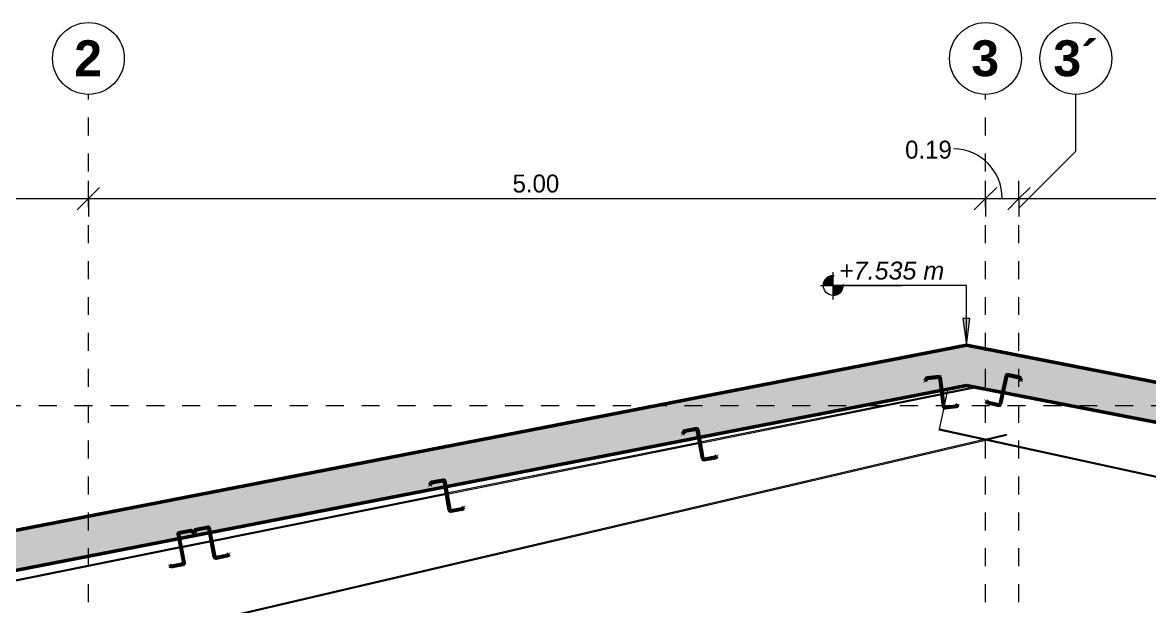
# Model space of a CAD drawing. Header units: metres. Extents: x 62 to 165, y -3 to 9.
# Drawn here: x 111.79 to 118.07, y 6.08 to 9.33 of the extents above; entities that cross this region are included whole.
import ezdxf

# ---------------------------------------------------------------- set-up
doc = ezdxf.new("R2010")
doc.units = ezdxf.units.M
doc.linetypes.add('Centro', pattern=[0.03175, 0.00635, -0.004763, 0.015875, -0.004763])
doc.linetypes.add('Grid Line', pattern=[0.022225, 0.0127, -0.003175, 0.003175, -0.003175])
for name, color, linetype, lineweight in [('A-ANNO-DIMS', 7, 'Continuous', 9), ('A-ANNO-DIMS-50', 7, 'Continuous', 9), ('A-FLOR-LEVL', 7, 'Continuous', 9), ('A-ROOF', 7, 'Continuous', 18), ('A-ROOF-PATT', 7, 'Continuous', 50), ('G-ANNO-DIMS', 7, 'Continuous', 9), ('S-BEAM', 7, 'Continuous', 18), ('S-GRID', 7, 'Continuous', 9), ('S-GRID-IDEN', 7, 'Continuous', 9)]:
    doc.layers.add(name, color=color, linetype=linetype, lineweight=lineweight)
doc.styles.add('Arial_B_1', font='arialbd.ttf', dxfattribs={"height": 0.2})
doc.styles.add('Arial_I', font='ariali.ttf', dxfattribs={"height": 0.1})
doc.styles.add('Century Gothic_1', font='GOTHIC.TTF', dxfattribs={"height": 0.1})
doc.dimstyles.new('Century_Gotic__2_0__mm__2_decimales__OPACO', dxfattribs={"dimscale": 0.3048, "dimtxt": 0.104417, "dimasz": 0.410105, "dimexe": 0.328084, "dimexo": 0.0625, "dimgap": 0.019685, "dimtad": 1, "dimrnd": 0.01, "dimzin": 0, "dimdsep": 46, "dimtxsty": 'Century Gothic_1', "dimblk1": 'OBLIQUE', "dimblk2": 'OBLIQUE', "dimsah": 1, "dimcen": 0.09, "dimazin": 2, "dimtfac": 1, "dimtdec": 4, "dimtix": 1, "dimtmove": 0, "dimatfit": 3, "dimfxl": 0.328084, "dimfxlon": 1, "dimtvp": 1, "dimtolj": 1, "dimtzin": 0, "dimarcsym": 2})
doc.dimstyles.new('Century_Gotic__2_0__mm__2_decimales__OPACO_1', dxfattribs={"dimscale": 0.3048, "dimtxt": 0.104417, "dimasz": 0.410105, "dimexe": 0.328084, "dimexo": 0.0625, "dimgap": 0.019685, "dimtad": 1, "dimrnd": 0.01, "dimzin": 0, "dimdsep": 46, "dimtxsty": 'Century Gothic_1', "dimblk1": 'OBLIQUE', "dimblk2": 'OBLIQUE', "dimsah": 1, "dimcen": 0.09, "dimazin": 2, "dimtfac": 1, "dimtdec": 4, "dimtix": 1, "dimtmove": 1, "dimatfit": 3, "dimfxl": 0.328084, "dimfxlon": 1, "dimtvp": 1, "dimtolj": 1, "dimtzin": 0, "dimarcsym": 2})

# ---------------------------------------------------------------- blocks, each defined once
blk = doc.blocks.new('Costanera Perfil Z - Costanera Perfil Z-1341930-Corte 02')
at = {"layer": 'S-BEAM', "lineweight": 50}
for p, q in [((-85.4351, 7.3681), (-85.4709, 7.2071)), ((-85.468, 7.2064), (-85.4322, 7.3674)), ((-85.4298, 7.3689), (-85.3636, 7.3542)), ((-85.3629, 7.3571), (-85.4291, 7.3719)), ((-85.3623, 7.3532), (-85.3533, 7.3377)), ((-85.3508, 7.3393), (-85.3597, 7.3547)), ((-85.3533, 7.3377), (-85.3508, 7.3393)), ((-85.5476, 7.2257), (-85.5498, 7.2236)), ((-85.5498, 7.2236), (-85.5422, 7.216)), ((-85.5401, 7.2181), (-85.5476, 7.2257)), ((-85.5383, 7.2139), (-85.4775, 7.2003)), ((-85.4769, 7.2033), (-85.5376, 7.2168))]:
    blk.add_line(p, q, dxfattribs=at)
for centre, radius, start, end in [((-85.4302, 7.367), 0.005, 77.45, 167.45), ((-85.4302, 7.367), 0.002, 77.45, 167.45), ((-85.364, 7.3522), 0.002, 30.00019, 77.45), ((-85.364, 7.3522), 0.005, 30.00019, 77.45), ((-85.5366, 7.2217), 0.008, 225.00019, 257.45), ((-85.5366, 7.2217), 0.005, 225.00019, 257.45), ((-85.4758, 7.2081), 0.008, 257.45, 347.45), ((-85.4758, 7.2081), 0.005, 257.45, 347.45)]:
    blk.add_arc(centre, radius, start, end, dxfattribs=at)
blk = doc.blocks.new('Costanera Perfil Z - Costanera Perfil Z-1341904-Corte 02')
at = {"layer": 'S-BEAM', "lineweight": 50}
for p, q in [((-85.8799, 7.351), (-85.8902, 7.3365)), ((-85.8878, 7.3347), (-85.8774, 7.3493)), ((-85.8091, 7.3613), (-85.8764, 7.3531)), ((-85.876, 7.3501), (-85.8087, 7.3583)), ((-85.8065, 7.3566), (-85.7864, 7.1929)), ((-85.7834, 7.1933), (-85.8035, 7.357)), ((-85.8902, 7.3365), (-85.8878, 7.3347)), ((-85.7161, 7.1965), (-85.7779, 7.1889)), ((-85.7775, 7.1859), (-85.7157, 7.1935)), ((-85.7053, 7.2044), (-85.7135, 7.1976)), ((-85.7116, 7.1953), (-85.7034, 7.2021)), ((-85.7034, 7.2021), (-85.7053, 7.2044))]:
    blk.add_line(p, q, dxfattribs=at)
for centre, radius, start, end in [((-85.8758, 7.3481), 0.005, 97, 144.44981), ((-85.8758, 7.3481), 0.002, 97, 144.44981), ((-85.8085, 7.3564), 0.005, 7, 97), ((-85.8085, 7.3564), 0.002, 7, 97), ((-85.7785, 7.1939), 0.008, 187, 277), ((-85.7785, 7.1939), 0.005, 187, 277), ((-85.7167, 7.2015), 0.005, 277, 309.44981), ((-85.7167, 7.2015), 0.008, 277, 309.44981)]:
    blk.add_arc(centre, radius, start, end, dxfattribs=at)
blk = doc.blocks.new('Costanera Perfil Z - Costanera Perfil Z-1341881-Corte 02')
at = {"layer": 'S-BEAM', "lineweight": 50}
for p, q in [((-87.231, 7.0569), (-87.2405, 7.0419)), ((-87.2405, 7.0419), (-87.2381, 7.0402)), ((-87.2381, 7.0402), (-87.2284, 7.0553)), ((-87.1608, 7.071), (-87.2276, 7.0592)), ((-87.2271, 7.0562), (-87.1603, 7.068)), ((-87.158, 7.0664), (-87.1294, 6.9039)), ((-87.1264, 6.9045), (-87.1551, 7.0669)), ((-87.0593, 6.9112), (-87.1206, 6.9004)), ((-87.049, 6.9196), (-87.0568, 6.9124)), ((-87.0548, 6.9102), (-87.0469, 6.9174)), ((-87.0469, 6.9174), (-87.049, 6.9196)), ((-87.1201, 6.8975), (-87.0588, 6.9083))]:
    blk.add_line(p, q, dxfattribs=at)
for centre, radius, start, end in [((-87.2267, 7.0543), 0.005, 100, 147.44981), ((-87.2267, 7.0543), 0.002, 100, 147.44981), ((-87.16, 7.066), 0.005, 10, 100), ((-87.16, 7.066), 0.002, 10, 100), ((-87.0602, 6.9161), 0.005, 280, 312.44981), ((-87.0602, 6.9161), 0.008, 280, 312.44981), ((-87.1215, 6.9053), 0.008, 190, 280), ((-87.1215, 6.9053), 0.005, 190, 280)]:
    blk.add_arc(centre, radius, start, end, dxfattribs=at)
blk = doc.blocks.new('Costanera Perfil Z - Costanera Perfil Z-1341851-Corte 02')
at = {"layer": 'S-BEAM', "lineweight": 50}
for p, q in [((-88.572, 6.7842), (-88.6388, 6.7724)), ((-88.6421, 6.7701), (-88.6517, 6.7551)), ((-88.6517, 6.7551), (-88.6492, 6.7534)), ((-88.6492, 6.7534), (-88.6396, 6.7685)), ((-88.6382, 6.7694), (-88.5715, 6.7812)), ((-88.5692, 6.7796), (-88.5405, 6.6171)), ((-88.5376, 6.6177), (-88.5662, 6.7801)), ((-88.4705, 6.6244), (-88.5318, 6.6136)), ((-88.5312, 6.6107), (-88.47, 6.6215)), ((-88.4601, 6.6329), (-88.468, 6.6257)), ((-88.466, 6.6234), (-88.4581, 6.6306)), ((-88.4581, 6.6306), (-88.4601, 6.6329))]:
    blk.add_line(p, q, dxfattribs=at)
for centre, radius, start, end in [((-88.5711, 6.7792), 0.005, 10, 100), ((-88.6379, 6.7675), 0.005, 100, 147.44981), ((-88.6379, 6.7675), 0.002, 100, 147.44981), ((-88.5711, 6.7792), 0.002, 10, 100), ((-88.5326, 6.6185), 0.008, 190, 280), ((-88.5326, 6.6185), 0.005, 190, 280), ((-88.4714, 6.6293), 0.005, 280, 312.44981), ((-88.4714, 6.6293), 0.008, 280, 312.44981)]:
    blk.add_arc(centre, radius, start, end, dxfattribs=at)
blk = doc.blocks.new('Costanera Perfil Z - Costanera Perfil Z-1341819-Corte 02')
at = {"layer": 'S-BEAM', "lineweight": 50}
for p, q in [((-89.9543, 6.5074), (-89.9636, 6.4922)), ((-89.9636, 6.4922), (-89.9611, 6.4906)), ((-89.9611, 6.4906), (-89.9518, 6.5058)), ((-89.8845, 6.5226), (-89.951, 6.5097)), ((-89.9504, 6.5067), (-89.8839, 6.5197)), ((-89.8815, 6.5181), (-89.8501, 6.3562)), ((-89.8471, 6.3568), (-89.8786, 6.5187)), ((-89.7802, 6.3647), (-89.8413, 6.3528)), ((-89.8407, 6.3499), (-89.7796, 6.3617)), ((-89.7699, 6.3733), (-89.7777, 6.366)), ((-89.7756, 6.3638), (-89.7679, 6.3711)), ((-89.7679, 6.3711), (-89.7699, 6.3733))]:
    blk.add_line(p, q, dxfattribs=at)
for centre, radius, start, end in [((-89.9501, 6.5048), 0.005, 101, 148.44981), ((-89.9501, 6.5048), 0.002, 101, 148.44981), ((-89.8835, 6.5177), 0.005, 11, 101), ((-89.8835, 6.5177), 0.002, 11, 101), ((-89.8422, 6.3577), 0.008, 191, 281), ((-89.8422, 6.3577), 0.005, 191, 281), ((-89.7811, 6.3696), 0.005, 281, 313.44981), ((-89.7811, 6.3696), 0.008, 281, 313.44981)]:
    blk.add_arc(centre, radius, start, end, dxfattribs=at)
blk = doc.blocks.new('Costanera Perfil Z - Costanera Perfil Z-1341779-Corte 02')
at = {"layer": 'S-BEAM', "lineweight": 50}
for p, q in [((-90.052, 6.4849), (-90.0205, 6.323)), ((-90.0176, 6.3236), (-90.049, 6.4855)), ((-89.9815, 6.5037), (-90.048, 6.4908)), ((-90.0475, 6.4878), (-89.9809, 6.5007)), ((-89.9793, 6.5004), (-89.9649, 6.4897)), ((-89.9632, 6.4922), (-89.9776, 6.5028)), ((-89.9649, 6.4897), (-89.9632, 6.4922)), ((-90.0983, 6.3094), (-90.0994, 6.3066)), ((-90.0994, 6.3066), (-90.0894, 6.3027)), ((-90.0883, 6.3055), (-90.0983, 6.3094)), ((-90.0245, 6.3171), (-90.0856, 6.3052)), ((-90.085, 6.3023), (-90.0239, 6.3142))]:
    blk.add_line(p, q, dxfattribs=at)
for centre, radius, start, end in [((-90.0471, 6.4858), 0.005, 101, 191), ((-90.0471, 6.4858), 0.002, 101, 191), ((-89.9805, 6.4988), 0.005, 53.55019, 101), ((-89.9805, 6.4988), 0.002, 53.55019, 101), ((-90.0865, 6.3102), 0.008, 248.55019, 281), ((-90.0865, 6.3102), 0.005, 248.55019, 281), ((-90.0254, 6.322), 0.005, 281, 11), ((-90.0254, 6.322), 0.008, 281, 11)]:
    blk.add_arc(centre, radius, start, end, dxfattribs=at)
blk = doc.blocks.new('Grid - RLA-Grid Head - Circle 2-1378464-Corte 02')
at = {"layer": 'S-GRID-IDEN', "color": 253, "true_color": 0xaaaaaa}
blk.add_circle((-95.4519, 9.1334), 0.2, dxfattribs=at)
blk = doc.blocks.new('DIMBLOCK42-Corte 02')
at = {"layer": 'A-ANNO-DIMS-50', "color": 251, "true_color": 0x5a5a5a}
for p, q in [((107.2545, 8.3524), (107.2545, 8.4524)), ((112.1545, 8.3524), (112.1545, 8.4524)), ((107.2545, 8.3524), (112.1545, 8.3524)), ((107.2545, 8.3524), (107.2545, 8.2524)), ((112.1545, 8.3524), (112.1545, 8.2524))]:
    blk.add_line(p, q, dxfattribs=at)
at = {"layer": 'A-ANNO-DIMS-50', "color": 251, "lineweight": 15, "true_color": 0x5a5a5a}
for p, q in [((107.2545, 8.3524), (107.317, 8.4149)), ((112.1545, 8.3524), (112.217, 8.4149)), ((107.2545, 8.3524), (107.192, 8.2899)), ((112.1545, 8.3524), (112.092, 8.2899))]:
    blk.add_line(p, q, dxfattribs=at)
at = {"layer": 'A-ANNO-DIMS-50', "color": 0, "insert": (109.5686, 8.4865), "char_height": 0.1, "width": 0.326178, "attachment_point": 1, "line_spacing_factor": 0.984502, "style": 'Century Gothic_1'}
blk.add_mtext('4.90', dxfattribs=at)
blk = doc.blocks.new('_Oblique')
at = {"color": 0, "linetype": 'ByBlock', "lineweight": -2}
blk.add_line((-0.5, -0.5), (0.5, 0.5), dxfattribs=at)
blk = doc.blocks.new('DIMBLOCK43-Corte 02')
at = {"layer": 'A-ANNO-DIMS-50', "color": 251, "true_color": 0x5a5a5a}
for p, q in [((112.1545, 8.3524), (112.1545, 8.4524)), ((117.1545, 8.3524), (117.1545, 8.4524)), ((112.1545, 8.3524), (117.1545, 8.3524)), ((112.1545, 8.3524), (112.1545, 8.2524)), ((117.1545, 8.3524), (117.1545, 8.2524))]:
    blk.add_line(p, q, dxfattribs=at)
at = {"layer": 'A-ANNO-DIMS-50', "color": 251, "lineweight": 15, "true_color": 0x5a5a5a}
for p, q in [((112.1545, 8.3524), (112.217, 8.4149)), ((117.1545, 8.3524), (117.217, 8.4149)), ((112.1545, 8.3524), (112.092, 8.2899)), ((117.1545, 8.3524), (117.092, 8.2899))]:
    blk.add_line(p, q, dxfattribs=at)
at = {"layer": 'A-ANNO-DIMS-50', "color": 0, "insert": (114.5186, 8.4865), "char_height": 0.1, "width": 0.326178, "attachment_point": 1, "line_spacing_factor": 0.984502, "style": 'Century Gothic_1'}
blk.add_mtext('5.00', dxfattribs=at)
blk = doc.blocks.new('DIMBLOCK44-Corte 02')
at = {"layer": 'A-ANNO-DIMS-50', "color": 251, "true_color": 0x5a5a5a}
for p, q in [((117.1545, 8.3524), (117.1545, 8.4524)), ((117.3408, 8.3524), (117.3408, 8.4524)), ((117.1545, 8.3524), (117.3408, 8.3524)), ((117.1545, 8.3524), (117.1545, 8.2524)), ((117.3408, 8.3524), (117.3408, 8.2524))]:
    blk.add_line(p, q, dxfattribs=at)
at = {"layer": 'A-ANNO-DIMS-50', "color": 251, "lineweight": 15, "true_color": 0x5a5a5a}
for p, q in [((117.1545, 8.3524), (117.217, 8.4149)), ((117.3408, 8.3524), (117.4033, 8.4149)), ((117.1545, 8.3524), (117.092, 8.2899)), ((117.3408, 8.3524), (117.2783, 8.2899))]:
    blk.add_line(p, q, dxfattribs=at)
at = {"layer": 'A-ANNO-DIMS-50', "color": 251, "true_color": 0x5a5a5a}
blk.add_ellipse((116.9784, 8.3524), major_axis=(0, 0.2768), ratio=0.97278, start_param=4.712389, end_param=6.283185, dxfattribs=at)
at = {"layer": 'A-ANNO-DIMS-50', "color": 0, "insert": (116.7066, 8.6753), "char_height": 0.1, "width": 0.326178, "attachment_point": 1, "line_spacing_factor": 0.984502, "style": 'Century Gothic_1'}
blk.add_mtext('0.19', dxfattribs=at)
blk = doc.blocks.new('DIMBLOCK45-Corte 02')
at = {"layer": 'A-ANNO-DIMS-50', "color": 251, "true_color": 0x5a5a5a}
for p, q in [((117.3408, 8.3524), (117.3408, 8.4524)), ((122.1531, 8.3524), (122.1531, 8.4524)), ((117.3408, 8.3524), (122.1531, 8.3524)), ((117.3408, 8.3524), (117.3408, 8.2524)), ((122.1531, 8.3524), (122.1531, 8.2524))]:
    blk.add_line(p, q, dxfattribs=at)
at = {"layer": 'A-ANNO-DIMS-50', "color": 251, "lineweight": 15, "true_color": 0x5a5a5a}
for p, q in [((117.3408, 8.3524), (117.4033, 8.4149)), ((122.1531, 8.3524), (122.2156, 8.4149)), ((117.3408, 8.3524), (117.2783, 8.2899)), ((122.1531, 8.3524), (122.0906, 8.2899))]:
    blk.add_line(p, q, dxfattribs=at)
at = {"layer": 'A-ANNO-DIMS-50', "color": 0, "insert": (119.611, 8.4865), "char_height": 0.1, "width": 0.326178, "attachment_point": 1, "line_spacing_factor": 0.984502, "style": 'Century Gothic_1'}
blk.add_mtext('4.81', dxfattribs=at)
blk = doc.blocks.new('Spot Elevations - Simbolo Cota Elevación-1114047-Corte 02')
at = {"layer": 'G-ANNO-DIMS'}
h = blk.add_hatch(color=256, dxfattribs=at)
edge = h.paths.add_edge_path()
edge.add_line((-86.4008, 7.8685), (-86.4558, 7.8685))
edge.add_arc((-86.4008, 7.8685), 0.055, 90, 180, ccw=False)
edge.add_line((-86.4008, 7.9235), (-86.4008, 7.8685))
h = blk.add_hatch(color=256, dxfattribs=at)
edge = h.paths.add_edge_path()
edge.add_line((-86.4008, 7.8685), (-86.3458, 7.8685))
edge.add_arc((-86.4008, 7.8685), 0.055, -90, 0, ccw=False)
edge.add_line((-86.4008, 7.8135), (-86.4008, 7.8685))
for p, q in [((-86.4008, 7.7903), (-86.4008, 7.9435)), ((-86.4719, 7.8685), (-86.018, 7.8685))]:
    blk.add_line(p, q, dxfattribs=at)
blk.add_circle((-86.4008, 7.8685), 0.055, dxfattribs=at)
for start, end in [(90, 180), (270, 0)]:
    blk.add_arc((-86.4008, 7.8685), 0.055, start, end, dxfattribs=at)

msp = doc.modelspace()

# ---------------------------------------------------------------- hatches: boundary and pattern name
at = {"layer": 'A-ROOF-PATT', "lineweight": 18}
h = msp.add_hatch(dxfattribs=at)
h.set_pattern_fill('FP_9', color=256, style=0, pattern_type=2)
h.set_pattern_definition([(0, (121.96645, 3.148), (0.4064, 0.1016), [0.01676, -0.28804, 0.01676, -0.28804, -1.626]), (0, (121.96645, 3.148), (0.4064, 0.1016), [-0.6096, 0.01676, -0.59284, 0.01676, -0.28804, -0.7112]), (0, (121.96645, 3.148), (0.4064, 0.1016), [-1.524, 0.01676, -0.18644, 0.01676, -0.49124]), (120, (122.11945, 3.198), (-0.2911882, 0.3011527), [0.01676, -0.28804, 0.01676, -0.28804, -1.626]), (120, (122.11945, 3.198), (-0.2911882, 0.3011527), [-0.6096, 0.01676, -0.59284, 0.01676, -0.28804, -0.7112]), (120, (122.11945, 3.198), (-0.2911882, 0.3011527), [-1.524, 0.01676, -0.18644, 0.01676, -0.49124]), (240, (122.17045, 3.402), (-0.1152118, -0.4027527), [0.01676, -0.28804, 0.01676, -0.28804, -1.626]), (240, (122.17045, 3.402), (-0.1152118, -0.4027527), [-0.6096, 0.01676, -0.59284, 0.01676, -0.28804, -0.7112]), (240, (122.17045, 3.402), (-0.1152118, -0.4027527), [-1.524, 0.01676, -0.18644, 0.01676, -0.49124])])
h.paths.add_polyline_path([(132.3627, 4.3344), (132.3627, 4.5585), (117.0493, 7.5351), (106.8403, 5.5507), (106.8403, 5.3266), (117.0493, 7.311), (131.9799, 4.4088)])
at = {"layer": 'G-ANNO-DIMS'}
msp.add_hatch(color=256, dxfattribs=at).paths.add_polyline_path([(117.0481, 7.5351), (117.0678, 7.6851), (117.0283, 7.6851)])

# ---------------------------------------------------------------- linework, layer by layer
at = {"layer": 'A-FLOR-LEVL', "color": 9, "linetype": 'Centro', "true_color": 0xc0c0c0}
msp.add_line((105.2777, 7.2), (137.58, 7.2), dxfattribs=at)
at = {"layer": 'A-ROOF', "lineweight": 50}
for p, q in [((117.0493, 7.5351), (106.8403, 5.5507)), ((119.1003, 7.1365), (117.0493, 7.5351)), ((106.9589, 5.3496), (117.0493, 7.311)), ((117.0493, 7.311), (132.3627, 4.3344))]:
    msp.add_line(p, q, dxfattribs=at)
at = {"layer": 'A-ROOF'}
msp.add_line((117.0529, 7.5351), (117.0493, 7.5351), dxfattribs=at)
at = {"layer": 'G-ANNO-DIMS'}
for p, q in [((117.0481, 7.8685), (116.3056, 7.8685)), ((117.0481, 7.5351), (117.0481, 7.8685)), ((117.0678, 7.6851), (117.0283, 7.6851)), ((117.0283, 7.6851), (117.0481, 7.5351)), ((117.0481, 7.5351), (117.0678, 7.6851))]:
    msp.add_line(p, q, dxfattribs=at)
at = {"layer": 'S-BEAM'}
for p, q in [((116.9138, 7.2681), (117.0889, 7.3033)), ((116.9145, 7.2623), (117.1039, 7.3004)), ((116.9426, 7.2739), (116.9463, 7.291)), ((115.5638, 6.9964), (116.9109, 7.2675)), ((115.5648, 6.9907), (116.9116, 7.2617)), ((116.9244, 7.1908), (116.9412, 7.2677)), ((116.8978, 7.0685), (116.9237, 7.1874)), ((116.8965, 7.0628), (116.8978, 7.0685)), ((118.2421, 6.7693), (116.8965, 7.0628)), ((118.2421, 6.7753), (116.8978, 7.0685)), ((117.1538, 7.0127), (117.2706, 7.04)), ((117.2706, 7.04), (117.272, 7.0343)), ((107.1626, 4.6794), (117.1406, 7.0096)), ((107.1639, 4.6738), (117.1538, 7.0067)), ((114.1522, 6.7123), (115.5609, 6.9958)), ((114.1532, 6.7066), (115.5619, 6.9901)), ((117.167, 7.0098), (117.272, 7.0343)), ((112.8415, 6.4485), (114.1493, 6.7117)), ((112.8426, 6.4428), (114.1503, 6.706)), ((111.3545, 6.1492), (112.6683, 6.4137)), ((111.3556, 6.1435), (112.6694, 6.408)), ((112.6712, 6.4143), (112.8386, 6.4479)), ((112.6724, 6.4085), (112.8397, 6.4422))]:
    msp.add_line(p, q, dxfattribs=at)
at = {"layer": 'S-GRID', "color": 253, "linetype": 'Grid Line', "true_color": 0xaaaaaa}
for p, q in [((112.1545, -2.6959), (112.1545, 8.9334)), ((117.1545, -2.6959), (117.1545, 8.9334)), ((117.3408, -2.6959), (117.3408, 8.2984))]:
    msp.add_line(p, q, dxfattribs=at)
at = {"layer": 'S-GRID', "color": 253, "true_color": 0xaaaaaa}
for p, q in [((117.6583, 8.6159), (117.6583, 8.9334)), ((117.3408, 8.2984), (117.6583, 8.6159))]:
    msp.add_line(p, q, dxfattribs=at)

# ---------------------------------------------------------------- block references
at = {"layer": 'G-ANNO-DIMS'}
msp.add_blockref('Spot Elevations - Simbolo Cota Elevación-1114047-Corte 02', (202.7064, 0), dxfattribs=at)
at = {"layer": 'S-BEAM'}
for name in ['Costanera Perfil Z - Costanera Perfil Z-1341904-Corte 02', 'Costanera Perfil Z - Costanera Perfil Z-1341930-Corte 02', 'Costanera Perfil Z - Costanera Perfil Z-1341881-Corte 02', 'Costanera Perfil Z - Costanera Perfil Z-1341851-Corte 02', 'Costanera Perfil Z - Costanera Perfil Z-1341779-Corte 02', 'Costanera Perfil Z - Costanera Perfil Z-1341819-Corte 02']:
    msp.add_blockref(name, (202.7064, 0), dxfattribs=at)
at = {"layer": 'S-GRID-IDEN', "color": 253, "true_color": 0xaaaaaa}
for p in [(207.6064, 0), (212.6064, 0), (213.1103, 0)]:
    msp.add_blockref('Grid - RLA-Grid Head - Circle 2-1378464-Corte 02', p, dxfattribs=at)

# ---------------------------------------------------------------- texts
at = {"layer": 'S-GRID-IDEN', "color": 253, "true_color": 0xaaaaaa, "char_height": 0.2, "attachment_point": 1, "style": 'Arial_B_1'}
for s, insert, width in [('\\fArial|b1|i0|c0|p34|;2', (112.0752, 9.2346), 0.188397), ('\\fArial|b1|i0|c0|p34|;3', (117.0752, 9.2346), 0.188397), ('3´', (117.5325, 9.2346), 0.300633)]:
    msp.add_mtext(s, dxfattribs=dict(at, insert=insert, width=width))

# ---------------------------------------------------------------- dimensions: what is measured, and where the dimension line sits
at = {"layer": 'A-ANNO-DIMS', "color": 251, "true_color": 0x5a5a5a}
dim = msp.add_linear_dim(base=(117.3408, 8.3524), p1=(117.1545, 8.4524), p2=(117.3408, 8.2524), dimstyle='Century_Gotic__2_0__mm__2_decimales__OPACO_1', override={"dimpost": '<>', "dimfxl": 0.273343}, dxfattribs=at)
dim.commit()
dim.dimension.update_dxf_attribs({"geometry": 'DIMBLOCK44-Corte 02', "text_midpoint": (116.8697, 8.6086), "dimtype": 160})
for base, p1, p2, override, picture, middle in [((112.1545, 8.3524), (107.2545, 8.4524), (112.1545, 8.4524), {"dimpost": '<>', "dimfxl": 4.9}, 'DIMBLOCK42-Corte 02', (109.7045, 8.4109)), ((117.1545, 8.3524), (112.1545, 8.4524), (117.1545, 8.4524), {"dimpost": '<>', "dimfxl": 5}, 'DIMBLOCK43-Corte 02', (114.6545, 8.4109)), ((122.1531, 8.3524), (117.3408, 8.2524), (122.1531, 8.4524), {"dimpost": '<>', "dimfxl": 4.816381}, 'DIMBLOCK45-Corte 02', (119.7469, 8.4109))]:
    dim = msp.add_linear_dim(base=base, p1=p1, p2=p2, dimstyle='Century_Gotic__2_0__mm__2_decimales__OPACO', override=override, dxfattribs=at)
    dim.commit()
    dim.dimension.update_dxf_attribs({"geometry": picture, "text_midpoint": middle})

# ---------------------------------------------------------------- next in the draw order: texts
at = {"layer": 'G-ANNO-DIMS', "insert": (116.3384, 8.0015), "char_height": 0.1, "width": 0.701501, "attachment_point": 1, "line_spacing_factor": 0.941778, "style": 'Arial_I', "bg_fill": 3, "box_fill_scale": 1.25, "bg_fill_color": 256, "bg_fill_true_color": 13158600, "bg_fill_transparency": 0}
msp.add_mtext('+7.535 m', dxfattribs=at)

doc.saveas('drawing.dxf')
